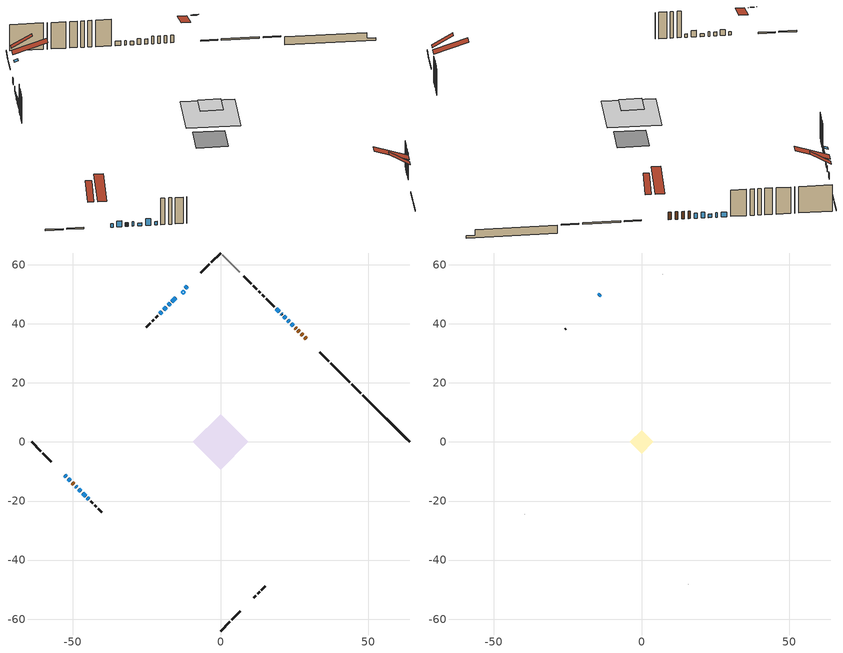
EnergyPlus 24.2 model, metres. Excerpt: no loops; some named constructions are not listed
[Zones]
conditioned space
 floor adiabatic (AdiabaticFloorConstruction): -9.47,0 0,9.47 9.47,0 0,-9.47 z5.83
 floor foundation (Slab1 construction): -5.57,0 0,5.57 5.57,0 0,-5.57 z-1.31
 wall outside (RimJoist1 construction): 0,-64.03 3.08,-60.95 / -64.03,0 -60.95,-3.08 / 0,64.03 -3.08,60.95 / 47.6,16.43 44.52,19.51 z0.95:1.25
 wall outside (RimJoist3 construction): 3.74,-60.29 6.69,-57.34 / -60.29,-3.74 -57.34,-6.69 / -3.74,60.29 -6.69,57.34 / 36.65,27.39 33.69,30.34 z0.95:1.25
 wall outside (AdiabaticWallConstruction 1): 29.04,34.99 28.51,35.52 / 27.85,36.18 27.37,36.66 / 26.71,37.32 26.25,37.79 / 25.59,38.44 25.24,38.79 z0.95:2.98
 wall outside (AdiabaticWallConstruction): -52.69,-11.34 -52.29,-11.74 / -45.07,-18.96 -44.67,-19.36 z0.95:1.87; 24.59,39.45 23.99,40.04 z0.95:2.3; 23.34,40.7 22.74,41.29 z0.95:2.5; -11.34,52.69 -11.97,52.06 z0.95:2.55; -51.64,-12.39 -50.83,-13.2 z0.95:2.53; -15.18,48.85 -16.44,47.59 z0.95:1.66; -17.1,46.94 -17.73,46.3 z0.95:1.56; -48.98,-15.05 -48.71,-15.32 / 20.84,43.19 20.54,43.49 / 19.88,44.15 18.89,45.15 z0.95:2.17; -48.05,-15.98 -47.31,-16.72 z0.95:1.69; 22.09,41.95 21.49,42.54 z0.95:1.92; -18.38,45.65 -19.25,44.79 / -19.9,44.13 -20.59,43.45 / -46.66,-17.37 -45.72,-18.31 z0.95:2.73
 wall outside (Wall2 construction): 11.34,-52.69 12.02,-52.01 / -44.02,-20.02 -43.33,-20.7 / -21.24,42.79 -21.92,42.11 / 14.85,49.18 14.17,49.86 z0.95:8.27
 wall outside (Wall3 construction): 12.68,-51.35 13.22,-50.81 / -42.68,-21.35 -42.14,-21.89 / -22.58,41.45 -23.12,40.91 / 13.52,50.52 12.98,51.05 z0.95:8.27
 wall outside (Wall4 construction): 13.87,-50.16 15.18,-48.85 / -41.48,-22.55 -40.18,-23.86 / -23.78,40.26 -25.08,38.95 / 12.32,51.71 11.02,53.02 z0.95:8.27
 wall foundation (FoundationWall1 construction): 48.26,15.78,-1.31 48.26,15.78,0.95 62.45,1.58,0.95 62.45,1.58,-0.65 64.03,0,-0.65 64.03,0,-1.31
 wall othersidecoefficients (RimJoist2 construction): 43.86,20.17 37.3,26.73 z0.95:1.25
 wall othersidecoefficients (AdiabaticWallConstruction): -50.17,-13.86 -49.63,-14.4 z0.95:1.99
 wall othersidecoefficients (Wall1 construction): 18.23,45.8 15.51,48.52 z0.95:8.27
 wall othersidecoefficients (Wall5 construction): 10.36,53.67 7.82,56.21 z0.95:8.27
 wall adiabatic (Wall7 construction): 6.48,57.56 0.66,63.37 z0.95:8.27
 window (WindowConstruction 9): -52.69,-11.34 -52.3,-11.74 z0.95:1.86
 window (WindowConstruction 5): 24.58,39.45 23.99,40.04 z0.95:2.3
 window (WindowConstruction 6): 23.34,40.7 22.74,41.29 z0.95:2.5
 window (WindowConstruction 7): -11.34,52.69 -11.97,52.06 z0.95:2.55
 window (WindowConstruction 8): -51.64,-12.39 -50.83,-13.2 z0.95:2.53
 window (WindowConstruction 13): -15.18,48.85 -16.44,47.59 z0.95:1.66
 window (WindowConstruction 14): -17.1,46.93 -17.73,46.31 z0.95:1.56
 window (WindowConstruction 10): -48.98,-15.05 -48.71,-15.32 z0.95:2.17
 window (WindowConstruction 15): -48.05,-15.98 -47.31,-16.72 z0.95:1.69
 window (WindowConstruction): 22.09,41.95 21.49,42.54 z0.95:1.92
 window (WindowConstruction 1): -18.38,45.65 -19.25,44.79 z0.95:2.73
 window (WindowConstruction 2): -19.9,44.13 -20.59,43.45 z0.95:2.73
 window (WindowConstruction 3): -46.66,-17.37 -45.72,-18.31 z0.95:2.73
 window (WindowConstruction 11): 20.84,43.2 20.54,43.49 z0.95:2.17
 window (WindowConstruction 4): 19.88,44.15 18.89,45.14 z0.95:2.17
 window (WindowConstruction 12): -45.07,-18.96 -44.67,-19.36 z0.95:1.86
 door (Door): 29.04,34.99 28.51,35.52 z0.95:2.98
 door (Door 1): 27.85,36.18 27.37,36.66 z0.95:2.98
 door (Door 2): 26.71,37.32 26.25,37.78 z0.95:2.98
 door (Door 3): 25.59,38.44 25.24,38.79 z0.95:2.98
 door inside (Window): -50.17,-13.86 -49.64,-14.4 z0.95:1.99
 ceiling adiabatic (AdiabaticFloorConstruction): 0,-9.47 9.47,0 0,9.47 -9.47,0 z5.83
 roof outside (Roof2 construction): 10.68,-53.35,8.27 4.56,-47.23,11.15 2.95,-48.84,11.15 9.07,-54.96,8.27; -53.35,-10.68,8.27 -47.23,-4.56,11.15 -48.84,-2.95,11.15 -54.96,-9.07,8.27; -10.68,53.35,8.27 -4.56,47.23,11.15 -2.95,48.84,11.15 -9.07,54.96,8.27; 29.7,34.33,8.27 23.58,28.21,11.15 25.19,26.6,11.15 31.31,32.72,8.27
 roof outside (AdiabaticRoofConstruction): -13.35,50.68,8.26 -12.66,49.99,8.59 -11.94,50.72,8.59 -12.63,51.41,8.26
 skylight (SkylightConstruction): -13.35,50.68,8.27 -12.66,50,8.59 -11.94,50.72,8.59 -12.63,51.4,8.27
attic - vented
 floor to conditioned space (Floor1 construction Reversed): -3.95,0 0,3.95 3.95,0 0,-3.95 z8.27
 wall outside (AdiabaticWallConstruction): -14.01,50.03 -14.53,49.51 z0.95:2.17
 wall outside (Wall6 construction): 15.84,-48.19 15.87,-48.16 / -39.52,-24.51 -39.49,-24.54 / -25.74,38.29 -25.77,38.26 / 7.16,56.87 7.13,56.9 z0.95:8.27
 window (WindowConstruction 16): -14.01,50.02 -14.52,49.51 z0.95:2.17
 roof outside (Roof1 construction): 8.41,-55.62,8.27 4.74,-51.94,11.29 3.68,-53.01,11.29 7.35,-56.68,8.27; -55.62,-8.41,8.27 -51.94,-4.74,11.29 -53.01,-3.68,11.29 -56.68,-7.35,8.27; -8.41,55.62,8.27 -4.74,51.94,11.29 -3.68,53.01,11.29 -7.35,56.68,8.27; 31.97,32.06,8.27 28.3,28.39,11.29 29.36,27.33,11.29 33.03,31,8.27
[Material] Roughness=Rough; Thermal Absorptance=0.9
Name | Thickness {m} | Conductivity {W/m-K} | Density {kg/m3} | Specific Heat {J/kg-K} | Solar Absorptance | Visible Absorptance
ceiling stud and cavity | 0.0889 | 0.9709 | 20.9862 | 1087.66 | 0.7 | 0.7
gypsum board 1 | 0.00254 | 0.160291 | 801 | 837.4 | 0.6 | 0.6
[Construction]
Floor1 construction: ceiling stud and cavity, gypsum board 1
[EnergyManagementSystem:Program]
component_loads_program: Set loads_htg_walls = 0; Set loads_htg_rim_joists = 0; Set loads_htg_foundation_walls = 0; Set loads_htg_floors = 0; Set loads_htg_slabs = 0; Set loads_htg_ceilings = 0; Set loads_htg_roofs = 0; Set loads_htg_windows_conduction = 0; Set loads_htg_windows_solar = 0; Set loads_htg_doors = 0; Set loads_htg_skylights_conduction = 0; Set loads_htg_skylights_solar = 0; Set loads_htg_internal_mass = 0; Set loads_htg_intgains = 0; Set loads_htg_lighting = 0; Set loads_htg_infil = 0; Set loads_htg_mechvent = 0; Set loads_htg_natvent = 0; Set loads_htg_whf = 0; Set loads_htg_ducts = 0; Set loads_clg_walls = 0; Set loads_clg_rim_joists = 0; Set loads_clg_foundation_walls = 0; Set loads_clg_floors = 0; Set loads_clg_slabs = 0; Set loads_clg_ceilings = 0; Set loads_clg_roofs = 0; Set loads_clg_windows_conduction = 0; Set loads_clg_windows_solar = 0; Set loads_clg_doors = 0; Set loads_clg_skylights_conduction = 0; Set loads_clg_skylights_solar = 0; Set loads_clg_internal_mass = 0; Set loads_clg_intgains = 0; Set loads_clg_lighting = 0; Set loads_clg_infil = 0; Set loads_clg_mechvent = 0; Set loads_clg_natvent = 0; Set loads_clg_whf = 0; Set loads_clg_ducts = 0; Set hr_walls = 0; Set hr_walls = hr_walls + s_conv_18 + s_ig_18 + s_sol_18 + s_lgt_18 + s_surf_18; Set hr_walls = hr_walls + s_conv_19 + s_ig_19 + s_sol_19 + s_lgt_19 + s_surf_19; Set hr_walls = hr_walls + s_conv_20 + s_ig_20 + s_sol_20 + s_lgt_20 + s_surf_20; Set hr_walls = hr_walls + s_conv_21 + s_ig_21 + s_sol_21 + s_lgt_21 + s_surf_21; Set hr_walls = hr_walls + s_conv_22 + s_ig_22 + s_sol_22 + s_lgt_22 + s_surf_22; Set hr_walls = hr_walls + s_conv_23 + s_ig_23 + s_sol_23 + s_lgt_23 + s_surf_23; Set hr_walls = hr_walls + s_conv_24 + s_ig_24 + s_sol_24 + s_lgt_24 + s_surf_24; Set hr_walls = hr_walls + s_conv_25 + s_ig_25 + s_sol_25 + s_lgt_25 + s_surf_25; Set hr_walls = hr_walls + s_conv_26 + s_ig_26 + s_sol_26 + s_lgt_26 + s_surf_26; Set hr_walls = hr_walls + s_conv_27 + s_ig_27 + s_sol_27 + s_lgt_27 + s_surf_27; Set hr_walls = hr_walls + s_conv_28 + s_ig_28 + s_sol_28 + s_lgt_28 + s_surf_28; Set hr_walls = hr_walls + s_conv_29 + s_ig_29 + s_sol_29 + s_lgt_29 + s_surf_29; Set hr_walls = hr_walls + s_conv_30 + s_ig_30 + s_sol_30 + s_lgt_30 + s_surf_30; Set hr_walls = hr_walls + s_conv_31 + s_ig_31 + s_sol_31 + s_lgt_31 + s_surf_31; Set hr_walls = hr_walls + s_conv_32 + s_ig_32 + s_sol_32 + s_lgt_32 + s_surf_32; Set hr_rim_joists = 0; Set hr_rim_joists = hr_rim_joists + s_conv_4 + s_ig_4 + s_sol_4 + s_lgt_4 + s_surf_4; Set hr_rim_joists = hr_rim_joists + s_conv_5 + s_ig_5 + s_sol_5 + s_lgt_5 + s_surf_5; Set hr_rim_joists = hr_rim_joists + s_conv_6 + s_ig_6 + s_sol_6 + s_lgt_6 + s_surf_6; Set hr_rim_joists = hr_rim_joists + s_conv_7 + s_ig_7 + s_sol_7 + s_lgt_7 + s_surf_7; Set hr_rim_joists = hr_rim_joists + s_conv_8 + s_ig_8 + s_sol_8 + s_lgt_8 + s_surf_8; Set hr_rim_joists = hr_rim_joists + s_conv_9 + s_ig_9 + s_sol_9 + s_lgt_9 + s_surf_9; Set hr_rim_joists = hr_rim_joists + s_conv_10 + s_ig_10 + s_sol_10 + s_lgt_10 + s_surf_10; Set hr_rim_joists = hr_rim_joists + s_conv_11 + s_ig_11 + s_sol_11 + s_lgt_11 + s_surf_11; Set hr_rim_joists = hr_rim_joists + s_conv_12 + s_ig_12 + s_sol_12 + s_lgt_12 + s_surf_12; Set hr_foundation_walls = 0; Set hr_foundation_walls = hr_foundation_walls + s_conv_1 + s_ig_1 + s_sol_1 + s_lgt_1 + s_surf_1; Set hr_floors = 0; Set hr_slabs = 0; Set hr_slabs = hr_slabs + s_conv_17 + s_ig_17 + s_sol_17 + s_lgt_17 + s_surf_17; Set hr_ceilings = 0; Set hr_ceilings = hr_ceilings + s_conv + s_ig + s_sol + s_lgt + s_surf; Set hr_roofs = 0; Set hr_roofs = hr_roofs + s_conv_13 + s_ig_13 + s_sol_13 + s_lgt_13 + s_surf_13; Set hr_roofs = hr_roofs + s_conv_14 + s_ig_14 + s_sol_14 + s_lgt_14 + s_surf_14; Set hr_roofs = hr_roofs + s_conv_15 + s_ig_15 + s_sol_15 + s_lgt_15 + s_surf_15; Set hr_roofs = hr_roofs + s_conv_16 + s_ig_16 + s_sol_16 + s_lgt_16 + s_surf_16; Set hr_windows_conduction = 0; Set hr_windows_conduction = hr_windows_conduction + ss_conv_4; Set hr_windows_conduction = hr_windows_conduction + ss_ig_4; Set hr_windows_conduction = hr_windows_conduction + ss_surf_4; Set hr_windows_conduction = hr_windows_conduction + ss_conv_5; Set hr_windows_conduction = hr_windows_conduction + ss_ig_5; Set hr_windows_conduction = hr_windows_conduction + ss_surf_5; Set hr_windows_conduction = hr_windows_conduction + ss_conv_6; Set hr_windows_conduction = hr_windows_conduction + ss_ig_6; Set hr_windows_conduction = hr_windows_conduction + ss_surf_6; Set hr_windows_conduction = hr_windows_conduction + ss_conv_7; Set hr_windows_conduction = hr_windows_conduction + ss_ig_7; Set hr_windows_conduction = hr_windows_conduction + ss_surf_7; Set hr_windows_conduction = hr_windows_conduction + ss_conv_8; Set hr_windows_conduction = hr_windows_conduction + ss_ig_8; Set hr_windows_conduction = hr_windows_conduction + ss_surf_8; Set hr_windows_conduction = hr_windows_conduction + ss_conv_11; Set hr_windows_conduction = hr_windows_conduction + ss_ig_11; Set hr_windows_conduction = hr_windows_conduction + ss_surf_11; Set hr_windows_conduction = hr_windows_conduction + ss_conv_12; Set hr_windows_conduction = hr_windows_conduction + ss_ig_12; Set hr_windows_conduction = hr_windows_conduction + ss_surf_12; Set hr_windows_conduction = hr_windows_conduction + ss_conv_13; Set hr_windows_conduction = hr_windows_conduction + ss_ig_13; Set hr_windows_conduction = hr_windows_conduction + ss_surf_13; Set hr_windows_conduction = hr_windows_conduction + ss_conv_14; Set hr_windows_conduction = hr_windows_conduction + ss_ig_14; Set hr_windows_conduction = hr_windows_conduction + ss_surf_14; Set hr_windows_conduction = hr_windows_conduction + ss_conv_15; Set hr_windows_conduction = hr_windows_conduction + ss_ig_15; Set hr_windows_conduction = hr_windows_conduction + ss_surf_15; Set hr_windows_conduction = hr_windows_conduction + ss_conv_16; Set hr_windows_conduction = hr_windows_conduction + ss_ig_16; Set hr_windows_conduction = hr_windows_conduction + ss_surf_16; Set hr_windows_conduction = hr_windows_conduction + ss_conv_17; Set hr_windows_conduction = hr_windows_conduction + ss_ig_17; Set hr_windows_conduction = hr_windows_conduction + ss_surf_17; Set hr_windows_conduction = hr_windows_conduction + ss_conv_18; Set hr_windows_conduction = hr_windows_conduction + ss_ig_18; Set hr_windows_conduction = hr_windows_conduction + ss_surf_18; Set hr_windows_conduction = hr_windows_conduction + ss_conv_19; Set hr_windows_conduction = hr_windows_conduction + ss_ig_19; Set hr_windows_conduction = hr_windows_conduction + ss_surf_19; Set hr_windows_conduction = hr_windows_conduction + ss_conv_20; Set hr_windows_conduction = hr_windows_conduction + ss_ig_20; Set hr_windows_conduction = hr_windows_conduction + ss_surf_20; Set hr_windows_conduction = hr_windows_conduction + ss_conv_21; Set hr_windows_conduction = hr_windows_conduction + ss_ig_21; Set hr_windows_conduction = hr_windows_conduction + ss_surf_21; Set hr_windows_solar = 0; Set hr_windows_solar = hr_windows_solar - ss_trans_in * ZoneTimestep * 3600 + ss_back_out * ZoneTimestep * 3600 + ss_trans_out * ZoneTimestep * 3600; Set hr_windows_solar = hr_windows_solar - ss_trans_in_1 * ZoneTimestep * 3600 + ss_back_out_1 * ZoneTimestep * 3600 + ss_trans_out_1 * ZoneTimestep * 3600; Set hr_windows_solar = hr_windows_solar - ss_trans_in_2 * ZoneTimestep * 3600 + ss_back_out_2 * ZoneTimestep * 3600 + ss_trans_out_2 * ZoneTimestep * 3600; Set hr_windows_solar = hr_windows_solar - ss_trans_in_3 * ZoneTimestep * 3600 + ss_back_out_3 * ZoneTimestep * 3600 + ss_trans_out_3 * ZoneTimestep * 3600; Set hr_windows_solar = hr_windows_solar - ss_trans_in_4 * ZoneTimestep * 3600 + ss_back_out_4 * ZoneTimestep * 3600 + ss_trans_out_4 * ZoneTimestep * 3600; Set hr_windows_solar = hr_windows_solar - ss_trans_in_6 * ZoneTimestep * 3600 + ss_back_out_6 * ZoneTimestep * 3600 + ss_trans_out_6 * ZoneTimestep * 3600; Set hr_windows_solar = hr_windows_solar - ss_trans_in_7 * ZoneTimestep * 3600 + ss_back_out_7 * ZoneTimestep * 3600 + ss_trans_out_7 * ZoneTimestep * 3600; Set hr_windows_solar = hr_windows_solar - ss_trans_in_8 * ZoneTimestep * 3600 + ss_back_out_8 * ZoneTimestep * 3600 + ss_trans_out_8 * ZoneTimestep * 3600; Set hr_windows_solar = hr_windows_solar - ss_trans_in_9 * ZoneTimestep * 3600 + ss_back_out_9 * ZoneTimestep * 3600 + ss_trans_out_9 * ZoneTimestep * 3600; Set hr_windows_solar = hr_windows_solar - ss_trans_in_10 * ZoneTimestep * 3600 + ss_back_out_10 * ZoneTimestep * 3600 + ss_trans_out_10 * ZoneTimestep * 3600; Set hr_windows_solar = hr_windows_solar - ss_trans_in_11 * ZoneTimestep * 3600 + ss_back_out_11 * ZoneTimestep * 3600 + ss_trans_out_11 * ZoneTimestep * 3600; Set hr_windows_solar = hr_windows_solar - ss_trans_in_12 * ZoneTimestep * 3600 + ss_back_out_12 * ZoneTimestep * 3600 + ss_trans_out_12 * ZoneTimestep * 3600; Set hr_windows_solar = hr_windows_solar - ss_trans_in_13 * ZoneTimestep * 3600 + ss_back_out_13 * ZoneTimestep * 3600 + ss_trans_out_13 * ZoneTimestep * 3600; Set hr_windows_solar = hr_windows_solar - ss_trans_in_14 * ZoneTimestep * 3600 + ss_back_out_14 * ZoneTimestep * 3600 + ss_trans_out_14 * ZoneTimestep * 3600; Set hr_windows_solar = hr_windows_solar - ss_trans_in_15 * ZoneTimestep * 3600 + ss_back_out_15 * ZoneTimestep * 3600 + ss_trans_out_15 * ZoneTimestep * 3600; Set hr_windows_solar = hr_windows_solar - ss_trans_in_16 * ZoneTimestep * 3600 + ss_back_out_16 * ZoneTimestep * 3600 + ss_trans_out_16 * ZoneTimestep * 3600; Set hr_doors = 0; Set hr_doors = hr_doors + ss_sol; Set hr_doors = hr_doors + ss_lgt; Set hr_doors = hr_doors + ss_conv; Set hr_doors = hr_doors + ss_ig; Set hr_doors = hr_doors + ss_surf; Set hr_doors = hr_doors + ss_sol_1; Set hr_doors = hr_doors + ss_lgt_1; Set hr_doors = hr_doors + ss_conv_1; Set hr_doors = hr_doors + ss_ig_1; Set hr_doors = hr_doors + ss_surf_1; Set hr_doors = hr_doors + ss_sol_2; Set hr_doors = hr_doors + ss_lgt_2; Set hr_doors = hr_doors + ss_conv_2; Set hr_doors = hr_doors + ss_ig_2; Set hr_doors = hr_doors + ss_surf_2; Set hr_doors = hr_doors + ss_sol_3; Set hr_doors = hr_doors + ss_lgt_3; Set hr_doors = hr_doors + ss_conv_3; Set hr_doors = hr_doors + ss_ig_3; Set hr_doors = hr_doors + ss_surf_3; Set hr_doors = hr_doors + ss_sol_4; Set hr_doors = hr_doors + ss_lgt_4; Set hr_doors = hr_doors + ss_conv_9; Set hr_doors = hr_doors + ss_ig_9; Set hr_doors = hr_doors + ss_surf_9; Set hr_skylights_conduction = 0; Set hr_skylights_conduction = hr_skylights_conduction + ss_conv_10; Set hr_skylights_conduction = hr_skylights_conduction + ss_ig_10; Set hr_skylights_conduction = hr_skylights_conduction + ss_surf_10; Set hr_skylights_solar = 0; Set hr_skylights_solar = hr_skylights_solar - ss_trans_in_5 * ZoneTimestep * 3600 + ss_back_out_5 * ZoneTimestep * 3600 + ss_trans_out_5 * ZoneTimestep * 3600; Set hr_internal_mass = 0; Set hr_internal_mass = hr_internal_mass + s_conv_2 + s_ig_2 + s_sol_2 + s_lgt_2 + s_surf_2; Set hr_internal_mass = hr_internal_mass + s_conv_3 + s_ig_3 + s_sol_3 + s_lgt_3 + s_surf_3; Set hr_internal_mass = hr_internal_mass + im_conv + im_ig + im_sol + im_lgt + im_surf; Set hr_internal_mass = hr_internal_mass + im_conv_1 + im_ig_1 + im_sol_1 + im_lgt_1 + im_surf_1; Set hr_intgains = 0; Set hr_intgains = hr_intgains - ig_ee_conv - ig_ee_rad - ig_ee_conv_1 - ig_ee_rad_1 - ig_ee_conv_2 - ig_ee_rad_2 - ig_ee_conv_3 - ig_ee_rad_3 - ig_ee_conv_4 - ig_ee_rad_4 - ig_ee_conv_5 - ig_ee_rad_5 - ig_ee_conv_6 - ig_ee_rad_6 - ig_oe_conv - ig_oe_rad - ig_oe_conv_1 - ig_oe_rad_1 - ig_oe_conv_2 - ig_oe_rad_2 - ig_oe_conv_3 - ig_oe_rad_3 - ig_oe_conv_4 - ig_oe_rad_4 - ig_ppl_conv - ig_ppl_rad; Set hr_lighting = 0; Set hr_lighting = hr_lighting - ig_lgt_conv - ig_lgt_rad - ig_lgt_vis; Set hr_infil = 0; Set hr_infil = hr_infil - airflow_gain + airflow_loss; Set hr_natvent = 0; Set hr_natvent = hr_natvent - airflow_gain_1 + airflow_loss_1; Set hr_whf = 0; Set hr_whf = hr_whf - airflow_gain_2 + airflow_loss_2; Set hr_mechvent = 0; Set hr_mechvent = hr_mechvent - mv_conv - mv_rad - mv_conv_1 - mv_rad_1 - mv_conv_2 - mv_rad_2 - mv_conv_3 - mv_rad_3 - mv_conv_4 - mv_rad_4 - mv_conv_5 - mv_rad_5 - mv_conv_6 - mv_rad_6 - mv_conv_7 - mv_rad_7 - mv_conv_8 - mv_rad_8; Set hr_ducts = 0; Set hr_intgains = hr_intgains + dhw_loss * (0.91*(1-dhw_rtf) + 1.0*dhw_rtf); Set htg_mode = 0; Set clg_mode = 0; If (htg_load_cond > 0); Set htg_mode = 1.0; ElseIf (clg_load_cond > 0); Set clg_mode = 0.0; Else; Set htg_season = 0; Set clg_season = 0; If ((DayOfYear >= 1) && (DayOfYear <= 365)); Set clg_season = 1; EndIf; If ((DayOfYear >= 1) && (DayOfYear <= 365)); Set htg_season = 1; EndIf; If ((airflow_gain_1 <> 0) || (airflow_loss_1 <> 0)) && (clg_season == 1); Set clg_mode = 0.0; ElseIf ((airflow_gain_2 <> 0) || (airflow_loss_2 <> 0)) && (clg_season == 1); Set clg_mode = 0.0; Else; Set Tmid_setpoint = (htg_sp_s_1 + clg_sp_s_1) / 2; If (tin_s_1 > Tmid_setpoint) && (clg_season == 1); Set clg_mode = 0.0; ElseIf (tin_s_1 < Tmid_setpoint) && (htg_season == 1); Set htg_mode = 1.0; EndIf; EndIf; EndIf; Set loads_htg_walls = loads_htg_walls + (hr_walls * htg_mode * 1); Set loads_htg_rim_joists = loads_htg_rim_joists + (hr_rim_joists * htg_mode * 1); Set loads_htg_foundation_walls = loads_htg_foundation_walls + (hr_foundation_walls * htg_mode * 1); Set loads_htg_floors = loads_htg_floors + (hr_floors * htg_mode * 1); Set loads_htg_slabs = loads_htg_slabs + (hr_slabs * htg_mode * 1); Set loads_htg_ceilings = loads_htg_ceilings + (hr_ceilings * htg_mode * 1); Set loads_htg_roofs = loads_htg_roofs + (hr_roofs * htg_mode * 1); Set loads_htg_windows_conduction = loads_htg_windows_conduction + (hr_windows_conduction * htg_mode * 1); Set loads_htg_windows_solar = loads_htg_windows_solar + (hr_windows_solar * htg_mode * 1); Set loads_htg_doors = loads_htg_doors + (hr_doors * htg_mode * 1); Set loads_htg_skylights_conduction = loads_htg_skylights_conduction + (hr_skylights_conduction * htg_mode * 1); Set loads_htg_skylights_solar = loads_htg_skylights_solar + (hr_skylights_solar * htg_mode * 1); Set loads_htg_internal_mass = loads_htg_internal_mass + (hr_internal_mass * htg_mode * 1); Set loads_htg_intgains = loads_htg_intgains + (hr_intgains * htg_mode * 1); Set loads_htg_lighting = loads_htg_lighting + (hr_lighting * htg_mode * 1); Set loads_htg_infil = loads_htg_infil + (hr_infil * htg_mode * 1); Set loads_htg_mechvent = loads_htg_mechvent + (hr_mechvent * htg_mode * 1); Set loads_htg_natvent = loads_htg_natvent + (hr_natvent * htg_mode * 1); Set loads_htg_whf = loads_htg_whf + (hr_whf * htg_mode * 1); Set loads_htg_ducts = loads_htg_ducts + (hr_ducts * htg_mode * 1); Set loads_clg_walls = loads_clg_walls + (-hr_walls * clg_mode * 1); Set loads_clg_rim_joists = loads_clg_rim_joists + (-hr_rim_joists * clg_mode * 1); Set loads_clg_foundation_walls = loads_clg_foundation_walls + (-hr_foundation_walls * clg_mode * 1); Set loads_clg_floors = loads_clg_floors + (-hr_floors * clg_mode * 1); Set loads_clg_slabs = loads_clg_slabs + (-hr_slabs * clg_mode * 1); Set loads_clg_ceilings = loads_clg_ceilings + (-hr_ceilings * clg_mode * 1); Set loads_clg_roofs = loads_clg_roofs + (-hr_roofs * clg_mode * 1); Set loads_clg_windows_conduction = loads_clg_windows_conduction + (-hr_windows_conduction * clg_mode * 1); Set loads_clg_windows_solar = loads_clg_windows_solar + (-hr_windows_solar * clg_mode * 1); Set loads_clg_doors = loads_clg_doors + (-hr_doors * clg_mode * 1); Set loads_clg_skylights_conduction = loads_clg_skylights_conduction + (-hr_skylights_conduction * clg_mode * 1); Set loads_clg_skylights_solar = loads_clg_skylights_solar + (-hr_skylights_solar * clg_mode * 1); Set loads_clg_internal_mass = loads_clg_internal_mass + (-hr_internal_mass * clg_mode * 1); Set loads_clg_intgains = loads_clg_intgains + (-hr_intgains * clg_mode * 1); Set loads_clg_lighting = loads_clg_lighting + (-hr_lighting * clg_mode * 1); Set loads_clg_infil = loads_clg_infil + (-hr_infil * clg_mode * 1); Set loads_clg_mechvent = loads_clg_mechvent + (-hr_mechvent * clg_mode * 1); Set loads_clg_natvent = loads_clg_natvent + (-hr_natvent * clg_mode * 1); Set loads_clg_whf = loads_clg_whf + (-hr_whf * clg_mode * 1); Set loads_clg_ducts = loads_clg_ducts + (-hr_ducts * clg_mode * 1)
[EnergyManagementSystem:OutputVariable] Type of Data in Variable=Summed; Update Frequency=ZoneTimestep
Name | EMS Variable | EMS Program or Subroutine | Units
loads_clg_mechvent_annual_outvar; Energy Management System Output Variable 40 | loads_clg_mechvent | component_loads_program | J
loads_clg_whf_annual_outvar; Energy Management System Output Variable 41 | loads_clg_whf | component_loads_program | J
loads_clg_ducts_annual_outvar; Energy Management System Output Variable 42 | loads_clg_ducts | component_loads_program | J
loads_clg_intgains_annual_outvar; Energy Management System Output Variable 43 | loads_clg_intgains | component_loads_program | J
loads_clg_lighting_annual_outvar; Energy Management System Output Variable 44 | loads_clg_lighting | component_loads_program | J
loads_htg_tot_annual_outvar; Energy Management System Output Variable 1; Energy Management System Output Variable 45 | loads_htg_tot | total_loads_program | J
loads_clg_tot_annual_outvar; Energy Management System Output Variable 2; Energy Management System Output Variable 46 | loads_clg_tot | total_loads_program | J
Energy Management System Output Variable 3 | htg_unmet_hours | unmet_hours_program | hr
Energy Management System Output Variable 4 | clg_unmet_hours | unmet_hours_program | hr
Energy Management System Output Variable 5 | loads_htg_roofs | component_loads_program | J
Energy Management System Output Variable 6 | loads_htg_ceilings | component_loads_program | J
Energy Management System Output Variable 7 | loads_htg_walls | component_loads_program | J
Energy Management System Output Variable 8 | loads_htg_rim_joists | component_loads_program | J
Energy Management System Output Variable 9 | loads_htg_foundation_walls | component_loads_program | J
Energy Management System Output Variable 10 | loads_htg_doors | component_loads_program | J
Energy Management System Output Variable 11 | loads_htg_windows_conduction | component_loads_program | J
Energy Management System Output Variable 12 | loads_htg_windows_solar | component_loads_program | J
Energy Management System Output Variable 13 | loads_htg_skylights_conduction | component_loads_program | J
Energy Management System Output Variable 14 | loads_htg_skylights_solar | component_loads_program | J
Energy Management System Output Variable 15 | loads_htg_floors | component_loads_program | J
Energy Management System Output Variable 16 | loads_htg_slabs | component_loads_program | J
Energy Management System Output Variable 17 | loads_htg_internal_mass | component_loads_program | J
Energy Management System Output Variable 18 | loads_htg_infil | component_loads_program | J
Energy Management System Output Variable 19 | loads_htg_natvent | component_loads_program | J
Energy Management System Output Variable 20 | loads_htg_mechvent | component_loads_program | J
Energy Management System Output Variable 21 | loads_htg_whf | component_loads_program | J
Energy Management System Output Variable 22 | loads_htg_ducts | component_loads_program | J
Energy Management System Output Variable 23 | loads_htg_intgains | component_loads_program | J
Energy Management System Output Variable 24 | loads_htg_lighting | component_loads_program | J
Energy Management System Output Variable 25 | loads_clg_roofs | component_loads_program | J
Energy Management System Output Variable 26 | loads_clg_ceilings | component_loads_program | J
Energy Management System Output Variable 27 | loads_clg_walls | component_loads_program | J
Energy Management System Output Variable 28 | loads_clg_rim_joists | component_loads_program | J
Energy Management System Output Variable 29 | loads_clg_foundation_walls | component_loads_program | J
Energy Management System Output Variable 30 | loads_clg_doors | component_loads_program | J
Energy Management System Output Variable 31 | loads_clg_windows_conduction | component_loads_program | J
Energy Management System Output Variable 32 | loads_clg_windows_solar | component_loads_program | J
Energy Management System Output Variable 33 | loads_clg_skylights_conduction | component_loads_program | J
Energy Management System Output Variable 34 | loads_clg_skylights_solar | component_loads_program | J
Energy Management System Output Variable 35 | loads_clg_floors | component_loads_program | J
Energy Management System Output Variable 36 | loads_clg_slabs | component_loads_program | J
Energy Management System Output Variable 37 | loads_clg_internal_mass | component_loads_program | J
Energy Management System Output Variable 38 | loads_clg_infil | component_loads_program | J
Energy Management System Output Variable 39 | loads_clg_natvent | component_loads_program | J
[Schedule:Day:Interval]
interior lighting schedule day: No, 01:00, 0.108182, 04:00, 0.0901515, 05:00, 0.0991667, 06:00, 0.162273, 07:00, 0.270455, 08:00, 0.342576, 10:00, 0.369621, 11:00, 0.351591, 12:00, 0.333561, 13:00, 0.324545, 14:00, 0.31553, 15:00, 0.333561, 16:00, 0.369621, 17:00, 0.450758, 18:00, 0.585985, 19:00, 0.775303, 20:00, 0.955606, 21:00, 0.991667, 22:00, 0.712197, 23:00, 0.360606, 24:00, 0.162273
interior lighting schedule day 1: No, 01:00, 0.100909, 04:00, 0.0840909, 05:00, 0.0925, 06:00, 0.151364, 07:00, 0.252273, 08:00, 0.319545, 10:00, 0.344773, 11:00, 0.327955, 12:00, 0.311136, 13:00, 0.302727, 14:00, 0.294318, 15:00, 0.311136, 16:00, 0.344773, 17:00, 0.420455, 18:00, 0.546591, 19:00, 0.723182, 20:00, 0.891364, 21:00, 0.925, 22:00, 0.664318, 23:00, 0.336364, 24:00, 0.151364
interior lighting schedule day 2: No, 01:00, 0.0927273, 04:00, 0.0772727, 05:00, 0.085, 06:00, 0.139091, 07:00, 0.231818, 08:00, 0.293636, 10:00, 0.316818, 11:00, 0.301364, 12:00, 0.285909, 13:00, 0.278182, 14:00, 0.270455, 15:00, 0.285909, 16:00, 0.316818, 17:00, 0.386364, 18:00, 0.502273, 19:00, 0.664545, 20:00, 0.819091, 21:00, 0.85, 22:00, 0.610455, 23:00, 0.309091, 24:00, 0.139091
interior lighting schedule day 3: No, 01:00, 0.0845455, 04:00, 0.0704545, 05:00, 0.0775, 06:00, 0.126818, 07:00, 0.211364, 08:00, 0.267727, 10:00, 0.288864, 11:00, 0.274773, 12:00, 0.260682, 13:00, 0.253636, 14:00, 0.246591, 15:00, 0.260682, 16:00, 0.288864, 17:00, 0.352273, 18:00, 0.457955, 19:00, 0.605909, 20:00, 0.746818, 21:00, 0.775, 22:00, 0.556591, 23:00, 0.281818, 24:00, 0.126818
interior lighting schedule day 4: No, 01:00, 0.0763636, 04:00, 0.0636364, 05:00, 0.07, 06:00, 0.114545, 07:00, 0.190909, 08:00, 0.241818, 10:00, 0.260909, 11:00, 0.248182, 12:00, 0.235455, 13:00, 0.229091, 14:00, 0.222727, 15:00, 0.235455, 16:00, 0.260909, 17:00, 0.318182, 18:00, 0.413636, 19:00, 0.547273, 20:00, 0.674545, 21:00, 0.7, 22:00, 0.502727, 23:00, 0.254545, 24:00, 0.114545
interior lighting schedule day 5: No, 01:00, 0.0727273, 04:00, 0.0606061, 05:00, 0.0666667, 06:00, 0.109091, 07:00, 0.181818, 08:00, 0.230303, 10:00, 0.248485, 11:00, 0.236364, 12:00, 0.224242, 13:00, 0.218182, 14:00, 0.212121, 15:00, 0.224242, 16:00, 0.248485, 17:00, 0.30303, 18:00, 0.393939, 19:00, 0.521212, 20:00, 0.642424, 21:00, 0.666667, 22:00, 0.478788, 23:00, 0.242424, 24:00, 0.109091
interior lighting schedule day 6: No, 01:00, 0.0745455, 04:00, 0.0621212, 05:00, 0.0683333, 06:00, 0.111818, 07:00, 0.186364, 08:00, 0.236061, 10:00, 0.254697, 11:00, 0.242273, 12:00, 0.229848, 13:00, 0.223636, 14:00, 0.217424, 15:00, 0.229848, 16:00, 0.254697, 17:00, 0.310606, 18:00, 0.403788, 19:00, 0.534242, 20:00, 0.658485, 21:00, 0.683333, 22:00, 0.490758, 23:00, 0.248485, 24:00, 0.111818
interior lighting schedule day 7: No, 01:00, 0.08, 04:00, 0.0666667, 05:00, 0.0733333, 06:00, 0.12, 07:00, 0.2, 08:00, 0.253333, 10:00, 0.273333, 11:00, 0.26, 12:00, 0.246667, 13:00, 0.24, 14:00, 0.233333, 15:00, 0.246667, 16:00, 0.273333, 17:00, 0.333333, 18:00, 0.433333, 19:00, 0.573333, 20:00, 0.706667, 21:00, 0.733333, 22:00, 0.526667, 23:00, 0.266667, 24:00, 0.12
interior lighting schedule day 8: No, 01:00, 0.0890909, 04:00, 0.0742424, 05:00, 0.0816667, 06:00, 0.133636, 07:00, 0.222727, 08:00, 0.282121, 10:00, 0.304394, 11:00, 0.289545, 12:00, 0.274697, 13:00, 0.267273, 14:00, 0.259848, 15:00, 0.274697, 16:00, 0.304394, 17:00, 0.371212, 18:00, 0.482576, 19:00, 0.638485, 20:00, 0.78697, 21:00, 0.816667, 22:00, 0.586515, 23:00, 0.29697, 24:00, 0.133636
interior lighting schedule day 9: No, 01:00, 0.0972727, 04:00, 0.0810606, 05:00, 0.0891667, 06:00, 0.145909, 07:00, 0.243182, 08:00, 0.30803, 10:00, 0.332348, 11:00, 0.316136, 12:00, 0.299924, 13:00, 0.291818, 14:00, 0.283712, 15:00, 0.299924, 16:00, 0.332348, 17:00, 0.405303, 18:00, 0.526894, 19:00, 0.697121, 20:00, 0.859242, 21:00, 0.891667, 22:00, 0.640379, 23:00, 0.324242, 24:00, 0.145909
interior lighting schedule day 10: No, 01:00, 0.105455, 04:00, 0.0878788, 05:00, 0.0966667, 06:00, 0.158182, 07:00, 0.263636, 08:00, 0.333939, 10:00, 0.360303, 11:00, 0.342727, 12:00, 0.325152, 13:00, 0.316364, 14:00, 0.307576, 15:00, 0.325152, 16:00, 0.360303, 17:00, 0.439394, 18:00, 0.571212, 19:00, 0.755758, 20:00, 0.931515, 21:00, 0.966667, 22:00, 0.694242, 23:00, 0.351515, 24:00, 0.158182
interior lighting schedule day 11: No, 01:00, 0.109091, 04:00, 0.0909091, 05:00, 0.1, 06:00, 0.163636, 07:00, 0.272727, 08:00, 0.345455, 10:00, 0.372727, 11:00, 0.354545, 12:00, 0.336364, 13:00, 0.327273, 14:00, 0.318182, 15:00, 0.336364, 16:00, 0.372727, 17:00, 0.454545, 18:00, 0.590909, 19:00, 0.781818, 20:00, 0.963636, 21:00, 1, 22:00, 0.718182, 23:00, 0.363636, 24:00, 0.163636
interior lighting schedule default day; occupants schedule default day; clothes dryer schedule default day; cooking range schedule default day; mech vent bath fan 0 schedule default day; mech vent bath fan 1 schedule default day; mech vent bath fan 2 schedule default day; mech vent bath fan 3 schedule default day; mech vent range fan 0 schedule default day; misc plug loads schedule default day; general water use schedule default day; clothes dryer exhaust 0 schedule default day; cooling season schedule day; cooling season schedule day 2; cooling season schedule default day; exterior lighting schedule default day; natural vent schedule default day: No, 24:00, 0
occupants schedule day: No, 05:00, 0.426829, 06:00, 0.719512, 07:00, 1, 08:00, 0.670732, 09:00, 0.329268, 14:00, 0.170732, 15:00, 0.231707, 16:00, 0.329268, 17:00, 0.5, 18:00, 0.670732, 19:00, 0.829268, 21:00, 1, 22:00, 0.853659, 23:00, 0.646341, 24:00, 0.426829
clothes dryer schedule day; clothes dryer exhaust 0 schedule day: No, 01:00, 0.123457, 02:00, 0.0740741, 03:00, 0.0493827, 04:00, 0.0246914, 05:00, 0.0493827, 06:00, 0.0740741, 07:00, 0.197531, 08:00, 0.395062, 09:00, 0.592593, 10:00, 0.839506, 11:00, 0.962963, 12:00, 1, 13:00, 0.91358, 14:00, 0.82716, 15:00, 0.716049, 16:00, 0.753086, 17:00, 0.679012, 18:00, 0.666667, 20:00, 0.62963, 21:00, 0.641975, 22:00, 0.666667, 23:00, 0.54321, 24:00, 0.296296
cooking range schedule day: No, 05:00, 0.0597015, 06:00, 0.11194, 07:00, 0.171642, 08:00, 0.291045, 11:00, 0.343284, 12:00, 0.402985, 13:00, 0.462687, 14:00, 0.343284, 15:00, 0.291045, 16:00, 0.402985, 17:00, 0.567164, 18:00, 1, 19:00, 0.850746, 20:00, 0.432836, 21:00, 0.291045, 22:00, 0.231343, 23:00, 0.171642, 24:00, 0.11194
mech vent bath fan 0 schedule day; mech vent bath fan 1 schedule day; mech vent bath fan 2 schedule day; mech vent bath fan 3 schedule day: No, 07:00, 0, 08:00, 1, 09:00, 0.2, 24:00, 0
mech vent range fan 0 schedule day: No, 18:00, 0, 19:00, 1, 20:00, 0.2, 24:00, 0
misc plug loads schedule day: No, 06:00, 0.705882, 07:00, 0.745098, 08:00, 0.803922, 15:00, 0.823529, 16:00, 0.862745, 17:00, 0.921569, 18:00, 0.980392, 19:00, 1, 20:00, 0.980392, 21:00, 0.941176, 22:00, 0.862745, 23:00, 0.784314, 24:00, 0.72549
general water use schedule day: No, 01:00, 0.315068, 03:00, 0.287671, 04:00, 0.342466, 05:00, 0.369863, 06:00, 0.520548, 07:00, 0.60274, 08:00, 0.534247, 10:00, 0.506849, 11:00, 0.465753, 14:00, 0.479452, 15:00, 0.534247, 16:00, 0.589041, 17:00, 0.69863, 18:00, 0.876712, 19:00, 0.890411, 20:00, 0.986301, 21:00, 1, 22:00, 0.863014, 23:00, 0.616438, 24:00, 0.465753
cooling season schedule day 1: No, 24:00, 1
exterior lighting schedule day: No, 01:00, 0.566667, 03:00, 0.524167, 05:00, 0.495833, 06:00, 0.5525, 07:00, 0.623333, 08:00, 0.580833, 09:00, 0.439167, 10:00, 0.354167, 12:00, 0.34, 13:00, 0.354167, 14:00, 0.396667, 15:00, 0.425, 16:00, 0.495833, 17:00, 0.623333, 18:00, 0.793333, 19:00, 0.906667, 20:00, 0.963333, 21:00, 0.991667, 22:00, 0.920833, 23:00, 0.793333, 24:00, 0.665833
exterior lighting schedule day 1: No, 01:00, 0.528571, 03:00, 0.488929, 05:00, 0.4625, 06:00, 0.515357, 07:00, 0.581429, 08:00, 0.541786, 09:00, 0.409643, 10:00, 0.330357, 12:00, 0.317143, 13:00, 0.330357, 14:00, 0.37, 15:00, 0.396429, 16:00, 0.4625, 17:00, 0.581429, 18:00, 0.74, 19:00, 0.845714, 20:00, 0.898571, 21:00, 0.925, 22:00, 0.858929, 23:00, 0.74, 24:00, 0.621071
exterior lighting schedule day 10: No, 01:00, 0.552381, 03:00, 0.510952, 05:00, 0.483333, 06:00, 0.538571, 07:00, 0.607619, 08:00, 0.56619, 09:00, 0.428095, 10:00, 0.345238, 12:00, 0.331429, 13:00, 0.345238, 14:00, 0.386667, 15:00, 0.414286, 16:00, 0.483333, 17:00, 0.607619, 18:00, 0.773333, 19:00, 0.88381, 20:00, 0.939048, 21:00, 0.966667, 22:00, 0.897619, 23:00, 0.773333, 24:00, 0.649048
exterior lighting schedule day 11: No, 01:00, 0.571429, 03:00, 0.528571, 05:00, 0.5, 06:00, 0.557143, 07:00, 0.628571, 08:00, 0.585714, 09:00, 0.442857, 10:00, 0.357143, 12:00, 0.342857, 13:00, 0.357143, 14:00, 0.4, 15:00, 0.428571, 16:00, 0.5, 17:00, 0.628571, 18:00, 0.8, 19:00, 0.914286, 20:00, 0.971429, 21:00, 1, 22:00, 0.928571, 23:00, 0.8, 24:00, 0.671429
exterior lighting schedule day 2: No, 01:00, 0.485714, 03:00, 0.449286, 05:00, 0.425, 06:00, 0.473571, 07:00, 0.534286, 08:00, 0.497857, 09:00, 0.376429, 10:00, 0.303571, 12:00, 0.291429, 13:00, 0.303571, 14:00, 0.34, 15:00, 0.364286, 16:00, 0.425, 17:00, 0.534286, 18:00, 0.68, 19:00, 0.777143, 20:00, 0.825714, 21:00, 0.85, 22:00, 0.789286, 23:00, 0.68, 24:00, 0.570714
exterior lighting schedule day 3: No, 01:00, 0.442857, 03:00, 0.409643, 05:00, 0.3875, 06:00, 0.431786, 07:00, 0.487143, 08:00, 0.453929, 09:00, 0.343214, 10:00, 0.276786, 12:00, 0.265714, 13:00, 0.276786, 14:00, 0.31, 15:00, 0.332143, 16:00, 0.3875, 17:00, 0.487143, 18:00, 0.62, 19:00, 0.708571, 20:00, 0.752857, 21:00, 0.775, 22:00, 0.719643, 23:00, 0.62, 24:00, 0.520357
exterior lighting schedule day 4: No, 01:00, 0.4, 03:00, 0.37, 05:00, 0.35, 06:00, 0.39, 07:00, 0.44, 08:00, 0.41, 09:00, 0.31, 10:00, 0.25, 12:00, 0.24, 13:00, 0.25, 14:00, 0.28, 15:00, 0.3, 16:00, 0.35, 17:00, 0.44, 18:00, 0.56, 19:00, 0.64, 20:00, 0.68, 21:00, 0.7, 22:00, 0.65, 23:00, 0.56, 24:00, 0.47
exterior lighting schedule day 5: No, 01:00, 0.380952, 03:00, 0.352381, 05:00, 0.333333, 06:00, 0.371429, 07:00, 0.419048, 08:00, 0.390476, 09:00, 0.295238, 10:00, 0.238095, 12:00, 0.228571, 13:00, 0.238095, 14:00, 0.266667, 15:00, 0.285714, 16:00, 0.333333, 17:00, 0.419048, 18:00, 0.533333, 19:00, 0.609524, 20:00, 0.647619, 21:00, 0.666667, 22:00, 0.619048, 23:00, 0.533333, 24:00, 0.447619
exterior lighting schedule day 6: No, 01:00, 0.390476, 03:00, 0.36119, 05:00, 0.341667, 06:00, 0.380714, 07:00, 0.429524, 08:00, 0.400238, 09:00, 0.302619, 10:00, 0.244048, 12:00, 0.234286, 13:00, 0.244048, 14:00, 0.273333, 15:00, 0.292857, 16:00, 0.341667, 17:00, 0.429524, 18:00, 0.546667, 19:00, 0.624762, 20:00, 0.66381, 21:00, 0.683333, 22:00, 0.634524, 23:00, 0.546667, 24:00, 0.45881
exterior lighting schedule day 7: No, 01:00, 0.419048, 03:00, 0.387619, 05:00, 0.366667, 06:00, 0.408571, 07:00, 0.460952, 08:00, 0.429524, 09:00, 0.324762, 10:00, 0.261905, 12:00, 0.251429, 13:00, 0.261905, 14:00, 0.293333, 15:00, 0.314286, 16:00, 0.366667, 17:00, 0.460952, 18:00, 0.586667, 19:00, 0.670476, 20:00, 0.712381, 21:00, 0.733333, 22:00, 0.680952, 23:00, 0.586667, 24:00, 0.492381
exterior lighting schedule day 8: No, 01:00, 0.466667, 03:00, 0.431667, 05:00, 0.408333, 06:00, 0.455, 07:00, 0.513333, 08:00, 0.478333, 09:00, 0.361667, 10:00, 0.291667, 12:00, 0.28, 13:00, 0.291667, 14:00, 0.326667, 15:00, 0.35, 16:00, 0.408333, 17:00, 0.513333, 18:00, 0.653333, 19:00, 0.746667, 20:00, 0.793333, 21:00, 0.816667, 22:00, 0.758333, 23:00, 0.653333, 24:00, 0.548333
exterior lighting schedule day 9: No, 01:00, 0.509524, 03:00, 0.47131, 05:00, 0.445833, 06:00, 0.496786, 07:00, 0.560476, 08:00, 0.522262, 09:00, 0.394881, 10:00, 0.318452, 12:00, 0.305714, 13:00, 0.318452, 14:00, 0.356667, 15:00, 0.382143, 16:00, 0.445833, 17:00, 0.560476, 18:00, 0.713333, 19:00, 0.815238, 20:00, 0.86619, 21:00, 0.891667, 22:00, 0.827976, 23:00, 0.713333, 24:00, 0.59869
[Schedule:Week:Daily]
clothes dryer exhaust 0 schedule Week Rule - Jan1-Dec31: clothes dryer exhaust 0 schedule day, clothes dryer exhaust 0 schedule day, clothes dryer exhaust 0 schedule day, clothes dryer exhaust 0 schedule day, clothes dryer exhaust 0 schedule day, clothes dryer exhaust 0 schedule day, clothes dryer exhaust 0 schedule day, clothes dryer exhaust 0 schedule default day, clothes dryer exhaust 0 schedule default day, clothes dryer exhaust 0 schedule default day, clothes dryer exhaust 0 schedule default day, clothes dryer exhaust 0 schedule default day
cooling season schedule Week Rule - Jan1-May26: cooling season schedule day, cooling season schedule day, cooling season schedule day, cooling season schedule day, cooling season schedule day, cooling season schedule day, cooling season schedule day, cooling season schedule default day, cooling season schedule default day, cooling season schedule default day, cooling season schedule default day, cooling season schedule default day
cooling season schedule Week Rule - May27-Jun2: cooling season schedule day, cooling season schedule day, cooling season schedule day, cooling season schedule day, cooling season schedule day, cooling season schedule day 1, cooling season schedule day 1, cooling season schedule default day, cooling season schedule default day, cooling season schedule default day, cooling season schedule default day, cooling season schedule default day
cooling season schedule Week Rule - Jun3-Sep29: cooling season schedule day 1, cooling season schedule day 1, cooling season schedule day 1, cooling season schedule day 1, cooling season schedule day 1, cooling season schedule day 1, cooling season schedule day 1, cooling season schedule default day, cooling season schedule default day, cooling season schedule default day, cooling season schedule default day, cooling season schedule default day
cooling season schedule Week Rule - Sep30-Oct6: cooling season schedule day 1, cooling season schedule day 2, cooling season schedule day 2, cooling season schedule day 2, cooling season schedule day 2, cooling season schedule day 2, cooling season schedule day 2, cooling season schedule default day, cooling season schedule default day, cooling season schedule default day, cooling season schedule default day, cooling season schedule default day
cooling season schedule Week Rule - Oct7-Dec31: cooling season schedule day 2, cooling season schedule day 2, cooling season schedule day 2, cooling season schedule day 2, cooling season schedule day 2, cooling season schedule day 2, cooling season schedule day 2, cooling season schedule default day, cooling season schedule default day, cooling season schedule default day, cooling season schedule default day, cooling season schedule default day
exterior lighting schedule Week Rule - Jan1-Jan27: exterior lighting schedule day, exterior lighting schedule day, exterior lighting schedule day, exterior lighting schedule day, exterior lighting schedule day, exterior lighting schedule day, exterior lighting schedule day, exterior lighting schedule default day, exterior lighting schedule default day, exterior lighting schedule default day, exterior lighting schedule default day, exterior lighting schedule default day
exterior lighting schedule Week Rule - Jan28-Feb3: exterior lighting schedule day, exterior lighting schedule day, exterior lighting schedule day, exterior lighting schedule day, exterior lighting schedule day 1, exterior lighting schedule day 1, exterior lighting schedule day 1, exterior lighting schedule default day, exterior lighting schedule default day, exterior lighting schedule default day, exterior lighting schedule default day, exterior lighting schedule default day
exterior lighting schedule Week Rule - Feb4-Feb24: exterior lighting schedule day 1, exterior lighting schedule day 1, exterior lighting schedule day 1, exterior lighting schedule day 1, exterior lighting schedule day 1, exterior lighting schedule day 1, exterior lighting schedule day 1, exterior lighting schedule default day, exterior lighting schedule default day, exterior lighting schedule default day, exterior lighting schedule default day, exterior lighting schedule default day
exterior lighting schedule Week Rule - Feb25-Mar3: exterior lighting schedule day 1, exterior lighting schedule day 1, exterior lighting schedule day 1, exterior lighting schedule day 1, exterior lighting schedule day 2, exterior lighting schedule day 2, exterior lighting schedule day 2, exterior lighting schedule default day, exterior lighting schedule default day, exterior lighting schedule default day, exterior lighting schedule default day, exterior lighting schedule default day
exterior lighting schedule Week Rule - Mar4-Mar31: exterior lighting schedule day 2, exterior lighting schedule day 2, exterior lighting schedule day 2, exterior lighting schedule day 2, exterior lighting schedule day 2, exterior lighting schedule day 2, exterior lighting schedule day 2, exterior lighting schedule default day, exterior lighting schedule default day, exterior lighting schedule default day, exterior lighting schedule default day, exterior lighting schedule default day
exterior lighting schedule Week Rule - Apr1-Apr28: exterior lighting schedule day 3, exterior lighting schedule day 3, exterior lighting schedule day 3, exterior lighting schedule day 3, exterior lighting schedule day 3, exterior lighting schedule day 3, exterior lighting schedule day 3, exterior lighting schedule default day, exterior lighting schedule default day, exterior lighting schedule default day, exterior lighting schedule default day, exterior lighting schedule default day
exterior lighting schedule Week Rule - Apr29-May5: exterior lighting schedule day 3, exterior lighting schedule day 3, exterior lighting schedule day 4, exterior lighting schedule day 4, exterior lighting schedule day 4, exterior lighting schedule day 4, exterior lighting schedule day 4, exterior lighting schedule default day, exterior lighting schedule default day, exterior lighting schedule default day, exterior lighting schedule default day, exterior lighting schedule default day
exterior lighting schedule Week Rule - May6-May26: exterior lighting schedule day 4, exterior lighting schedule day 4, exterior lighting schedule day 4, exterior lighting schedule day 4, exterior lighting schedule day 4, exterior lighting schedule day 4, exterior lighting schedule day 4, exterior lighting schedule default day, exterior lighting schedule default day, exterior lighting schedule default day, exterior lighting schedule default day, exterior lighting schedule default day
exterior lighting schedule Week Rule - May27-Jun2: exterior lighting schedule day 4, exterior lighting schedule day 4, exterior lighting schedule day 4, exterior lighting schedule day 4, exterior lighting schedule day 4, exterior lighting schedule day 5, exterior lighting schedule day 5, exterior lighting schedule default day, exterior lighting schedule default day, exterior lighting schedule default day, exterior lighting schedule default day, exterior lighting schedule default day
exterior lighting schedule Week Rule - Jun3-Jun30: exterior lighting schedule day 5, exterior lighting schedule day 5, exterior lighting schedule day 5, exterior lighting schedule day 5, exterior lighting schedule day 5, exterior lighting schedule day 5, exterior lighting schedule day 5, exterior lighting schedule default day, exterior lighting schedule default day, exterior lighting schedule default day, exterior lighting schedule default day, exterior lighting schedule default day
exterior lighting schedule Week Rule - Jul1-Jul28: exterior lighting schedule day 6, exterior lighting schedule day 6, exterior lighting schedule day 6, exterior lighting schedule day 6, exterior lighting schedule day 6, exterior lighting schedule day 6, exterior lighting schedule day 6, exterior lighting schedule default day, exterior lighting schedule default day, exterior lighting schedule default day, exterior lighting schedule default day, exterior lighting schedule default day
exterior lighting schedule Week Rule - Jul29-Aug4: exterior lighting schedule day 6, exterior lighting schedule day 6, exterior lighting schedule day 6, exterior lighting schedule day 7, exterior lighting schedule day 7, exterior lighting schedule day 7, exterior lighting schedule day 7, exterior lighting schedule default day, exterior lighting schedule default day, exterior lighting schedule default day, exterior lighting schedule default day, exterior lighting schedule default day
exterior lighting schedule Week Rule - Aug5-Aug25: exterior lighting schedule day 7, exterior lighting schedule day 7, exterior lighting schedule day 7, exterior lighting schedule day 7, exterior lighting schedule day 7, exterior lighting schedule day 7, exterior lighting schedule day 7, exterior lighting schedule default day, exterior lighting schedule default day, exterior lighting schedule default day, exterior lighting schedule default day, exterior lighting schedule default day
exterior lighting schedule Week Rule - Aug26-Sep1: exterior lighting schedule day 7, exterior lighting schedule day 7, exterior lighting schedule day 7, exterior lighting schedule day 7, exterior lighting schedule day 7, exterior lighting schedule day 7, exterior lighting schedule day 8, exterior lighting schedule default day, exterior lighting schedule default day, exterior lighting schedule default day, exterior lighting schedule default day, exterior lighting schedule default day
exterior lighting schedule Week Rule - Sep2-Sep29: exterior lighting schedule day 8, exterior lighting schedule day 8, exterior lighting schedule day 8, exterior lighting schedule day 8, exterior lighting schedule day 8, exterior lighting schedule day 8, exterior lighting schedule day 8, exterior lighting schedule default day, exterior lighting schedule default day, exterior lighting schedule default day, exterior lighting schedule default day, exterior lighting schedule default day
exterior lighting schedule Week Rule - Sep30-Oct6: exterior lighting schedule day 8, exterior lighting schedule day 9, exterior lighting schedule day 9, exterior lighting schedule day 9, exterior lighting schedule day 9, exterior lighting schedule day 9, exterior lighting schedule day 9, exterior lighting schedule default day, exterior lighting schedule default day, exterior lighting schedule default day, exterior lighting schedule default day, exterior lighting schedule default day
exterior lighting schedule Week Rule - Oct7-Oct27: exterior lighting schedule day 9, exterior lighting schedule day 9, exterior lighting schedule day 9, exterior lighting schedule day 9, exterior lighting schedule day 9, exterior lighting schedule day 9, exterior lighting schedule day 9, exterior lighting schedule default day, exterior lighting schedule default day, exterior lighting schedule default day, exterior lighting schedule default day, exterior lighting schedule default day
exterior lighting schedule Week Rule - Oct28-Nov3: exterior lighting schedule day 9, exterior lighting schedule day 9, exterior lighting schedule day 9, exterior lighting schedule day 9, exterior lighting schedule day 10, exterior lighting schedule day 10, exterior lighting schedule day 10, exterior lighting schedule default day, exterior lighting schedule default day, exterior lighting schedule default day, exterior lighting schedule default day, exterior lighting schedule default day
exterior lighting schedule Week Rule - Nov4-Nov24: exterior lighting schedule day 10, exterior lighting schedule day 10, exterior lighting schedule day 10, exterior lighting schedule day 10, exterior lighting schedule day 10, exterior lighting schedule day 10, exterior lighting schedule day 10, exterior lighting schedule default day, exterior lighting schedule default day, exterior lighting schedule default day, exterior lighting schedule default day, exterior lighting schedule default day
exterior lighting schedule Week Rule - Nov25-Dec1: exterior lighting schedule day 10, exterior lighting schedule day 10, exterior lighting schedule day 10, exterior lighting schedule day 10, exterior lighting schedule day 10, exterior lighting schedule day 10, exterior lighting schedule day 11, exterior lighting schedule default day, exterior lighting schedule default day, exterior lighting schedule default day, exterior lighting schedule default day, exterior lighting schedule default day
exterior lighting schedule Week Rule - Dec2-Dec31: exterior lighting schedule day 11, exterior lighting schedule day 11, exterior lighting schedule day 11, exterior lighting schedule day 11, exterior lighting schedule day 11, exterior lighting schedule day 11, exterior lighting schedule day 11, exterior lighting schedule default day, exterior lighting schedule default day, exterior lighting schedule default day, exterior lighting schedule default day, exterior lighting schedule default day
natural vent schedule Week Rule - Jan1-Dec31: natural vent schedule default day, natural vent schedule default day, natural vent schedule default day, natural vent schedule default day, natural vent schedule default day, natural vent schedule default day, natural vent schedule default day, natural vent schedule default day, natural vent schedule default day, natural vent schedule default day, natural vent schedule default day, natural vent schedule default day
[Schedule:Year]
clothes dryer exhaust 0 schedule: clothes dryer exhaust 0 schedule Week Rule - Jan1-Dec31, 1, 1, 12, 31
cooling season schedule: cooling season schedule Week Rule - Jan1-May26, 1, 1, 5, 26, cooling season schedule Week Rule - May27-Jun2, 5, 27, 6, 2, cooling season schedule Week Rule - Jun3-Sep29, 6, 3, 9, 29, cooling season schedule Week Rule - Sep30-Oct6, 9, 30, 10, 6, cooling season schedule Week Rule - Oct7-Dec31, 10, 7, 12, 31
natural vent schedule: natural vent schedule Week Rule - Jan1-Dec31, 1, 1, 12, 31
